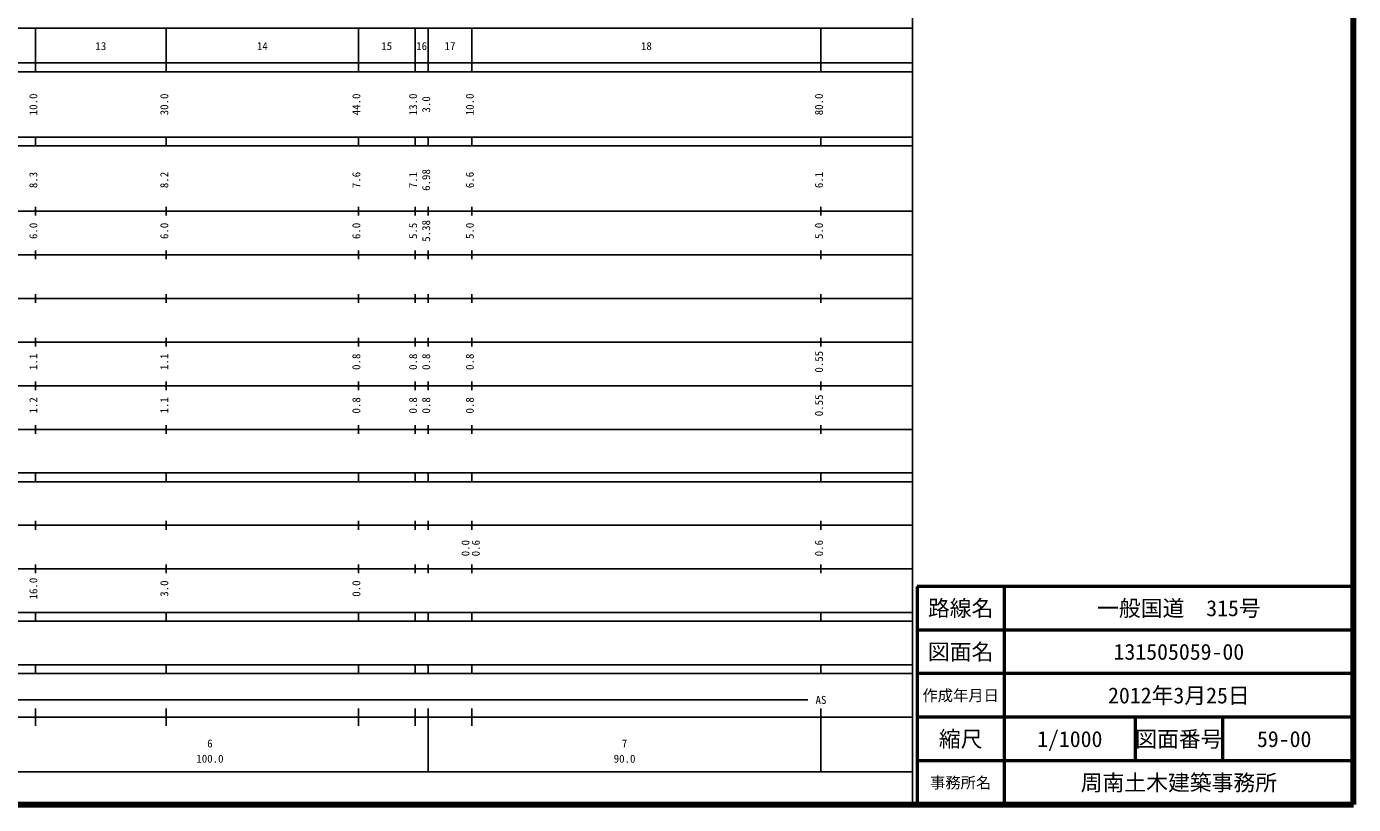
# Model space of a CAD drawing. Units: millimetres on the paper, enlarged 1000 times. Extents: x 40000 to 680000, y 20000 to 380000.
# Drawn here: x 375980 to 680000, y 20000 to 198357 of the extents above; entities that cross this region are included whole.
import ezdxf
from ezdxf.enums import TextEntityAlignment as Align

# ---------------------------------------------------------------- set-up
doc = ezdxf.new("R2010")
doc.units = ezdxf.units.MM
doc.header["$LTSCALE"] = 1000
for name, color, linetype, lineweight in [('M-TTL', 2, 'Continuous', 140), ('M-TTL-BAND', 7, 'Continuous', 25), ('M-TTL-FRAM', 2, 'Continuous', 50), ('M-TTL-LINE', 7, 'Continuous', 50)]:
    doc.layers.add(name, color=color, linetype=linetype, lineweight=lineweight)
doc.layers.add('M-TTL-TXT', color=7, linetype='Continuous')
doc.styles.add('ＭＳ ゴシック', font='')
doc.styles.get('ＭＳ ゴシック').set_extended_font_data('MS Gothic')

msp = doc.modelspace()

# ---------------------------------------------------------------- linework, layer by layer
at = {"layer": 'M-TTL'}
for p, q in [((680000, 20000), (680000, 380000)), ((40000, 20000), (680000, 20000))]:
    msp.add_line(p, q, dxfattribs=at)
at = {"layer": 'M-TTL-BAND'}
for p, q in [((579000, 20000), (579000, 370000)), ((68000, 198000), (579000, 198000)), ((378000, 188000), (378000, 198000)), ((408000, 188000), (408000, 198000)), ((452000, 188000), (452000, 198000)), ((465000, 188000), (465000, 198000)), ((468000, 188000), (468000, 198000)), ((478000, 188000), (478000, 198000)), ((558000, 188000), (558000, 198000)), ((40000, 190000), (579000, 190000)), ((40000, 188000), (579000, 188000)), ((40000, 173000), (579000, 173000)), ((40000, 171000), (579000, 171000)), ((378000, 171000), (378000, 173000)), ((408000, 171000), (408000, 173000)), ((452000, 171000), (452000, 173000)), ((465000, 171000), (465000, 173000)), ((468000, 171000), (468000, 173000)), ((478000, 171000), (478000, 173000)), ((558000, 171000), (558000, 173000)), ((40000, 156000), (579000, 156000)), ((378000, 155000), (378000, 157000)), ((408000, 155000), (408000, 157000)), ((452000, 155000), (452000, 157000)), ((465000, 155000), (465000, 157000)), ((468000, 155000), (468000, 157000)), ((478000, 155000), (478000, 157000)), ((558000, 155000), (558000, 157000)), ((46000, 146000), (579000, 146000)), ((378000, 145000), (378000, 147000)), ((408000, 145000), (408000, 147000)), ((452000, 145000), (452000, 147000)), ((465000, 145000), (465000, 147000)), ((468000, 145000), (468000, 147000)), ((478000, 145000), (478000, 147000)), ((558000, 145000), (558000, 147000)), ((378000, 135000), (378000, 137000)), ((408000, 135000), (408000, 137000)), ((452000, 135000), (452000, 137000)), ((465000, 135000), (465000, 137000)), ((468000, 135000), (468000, 137000)), ((478000, 135000), (478000, 137000)), ((558000, 135000), (558000, 137000)), ((52000, 136000), (579000, 136000)), ((46000, 126000), (579000, 126000)), ((378000, 125000), (378000, 127000)), ((408000, 125000), (408000, 127000)), ((452000, 125000), (452000, 127000)), ((465000, 125000), (465000, 127000)), ((468000, 125000), (468000, 127000)), ((478000, 125000), (478000, 127000)), ((558000, 125000), (558000, 127000)), ((52000, 116000), (579000, 116000)), ((378000, 115000), (378000, 117000)), ((408000, 115000), (408000, 117000)), ((452000, 115000), (452000, 117000)), ((465000, 115000), (465000, 117000)), ((468000, 115000), (468000, 117000)), ((478000, 115000), (478000, 117000)), ((558000, 115000), (558000, 117000)), ((378000, 105000), (378000, 107000)), ((408000, 105000), (408000, 107000)), ((452000, 105000), (452000, 107000)), ((465000, 105000), (465000, 107000)), ((468000, 105000), (468000, 107000)), ((478000, 105000), (478000, 107000)), ((558000, 105000), (558000, 107000)), ((46000, 106000), (579000, 106000)), ((40000, 96000), (579000, 96000)), ((378000, 94000), (378000, 96000)), ((408000, 94000), (408000, 96000)), ((452000, 94000), (452000, 96000)), ((465000, 94000), (465000, 96000)), ((468000, 94000), (468000, 96000)), ((478000, 94000), (478000, 96000)), ((558000, 94000), (558000, 96000)), ((40000, 94000), (579000, 94000)), ((49000, 84000), (579000, 84000)), ((378000, 83000), (378000, 85000)), ((408000, 83000), (408000, 85000)), ((452000, 83000), (452000, 85000)), ((465000, 83000), (465000, 85000)), ((468000, 83000), (468000, 85000)), ((478000, 83000), (478000, 85000)), ((558000, 83000), (558000, 85000)), ((40000, 74000), (579000, 74000)), ((378000, 73000), (378000, 75000)), ((408000, 73000), (408000, 75000)), ((452000, 73000), (452000, 75000)), ((465000, 73000), (465000, 75000)), ((468000, 73000), (468000, 75000)), ((478000, 73000), (478000, 75000)), ((558000, 73000), (558000, 75000)), ((40000, 64000), (579000, 64000)), ((378000, 62000), (378000, 64000)), ((408000, 62000), (408000, 64000)), ((452000, 62000), (452000, 64000)), ((465000, 62000), (465000, 64000)), ((468000, 62000), (468000, 64000)), ((478000, 62000), (478000, 64000)), ((558000, 62000), (558000, 64000)), ((40000, 62000), (579000, 62000)), ((40000, 52000), (579000, 52000)), ((378000, 50000), (378000, 52000)), ((408000, 50000), (408000, 52000)), ((452000, 50000), (452000, 52000)), ((465000, 50000), (465000, 52000)), ((468000, 50000), (468000, 52000)), ((478000, 50000), (478000, 52000)), ((558000, 50000), (558000, 52000)), ((40000, 50000), (579000, 50000)), ((71000, 44000), (555000, 44000)), ((40000, 40000), (579000, 40000)), ((378000, 38000), (378000, 42000)), ((408000, 38000), (408000, 42000)), ((452000, 38000), (452000, 42000)), ((465000, 38000), (465000, 42000)), ((468000, 27500), (468000, 42000)), ((478000, 38000), (478000, 42000)), ((558000, 27500), (558000, 42000)), ((68000, 27500), (579000, 27500))]:
    msp.add_line(p, q, dxfattribs=at)
at = {"layer": 'M-TTL-FRAM'}
for p, q in [((680000, 70000), (580000, 70000)), ((580000, 70000), (580000, 20000))]:
    msp.add_line(p, q, dxfattribs=at)
at = {"layer": 'M-TTL-LINE'}
for p, q in [((600000, 70000), (600000, 20000)), ((680000, 60000), (580000, 60000)), ((680000, 50000), (580000, 50000)), ((680000, 40000), (580000, 40000)), ((630000, 40000), (630000, 30000)), ((650000, 40000), (650000, 30000)), ((680000, 30000), (580000, 30000))]:
    msp.add_line(p, q, dxfattribs=at)

# ---------------------------------------------------------------- texts
at = {"layer": 'M-TTL-BAND', "style": 'ＭＳ ゴシック'}
for s, p in [('13', (393000, 192405)), ('14', (430000, 192405)), ('15', (458500, 192405)), ('16', (466500, 192405)), ('17', (473000, 192405)), ('18', (518000, 192405)), ('AS', (558000, 42500)), ('6', (418000, 32523)), ('7', (513000, 32523)), ('100.0', (418000, 29033)), ('90.0', (513000, 29033))]:
    msp.add_text(s, height=1833, dxfattribs=at).set_placement(p, align=Align.BOTTOM_CENTER)
for s, p in [('10.0', (379000, 180500)), ('30.0', (409000, 180500)), ('44.0', (453000, 180500)), ('13.0', (466000, 180500)), ('10.0', (479000, 180500)), ('80.0', (559000, 180500)), ('3.0', (469000, 180500)), ('8.3', (379000, 163174)), ('8.2', (409000, 163174)), ('7.6', (453000, 163174)), ('7.1', (466000, 163174)), ('6.98', (469000, 163174)), ('6.6', (479000, 163174)), ('6.1', (559000, 163174)), ('6.0', (379000, 151500)), ('6.0', (409000, 151500)), ('6.0', (453000, 151500)), ('5.5', (466000, 151500)), ('5.38', (469000, 151500)), ('5.0', (479000, 151500)), ('5.0', (559000, 151500)), ('1.1', (379000, 121500)), ('1.1', (409000, 121500)), ('0.8', (453000, 121500)), ('0.8', (466000, 121500)), ('0.8', (469000, 121500)), ('0.8', (479000, 121500)), ('0.55', (559000, 121500)), ('1.2', (379000, 111500)), ('1.1', (409000, 111500)), ('0.8', (453000, 111500)), ('0.8', (466000, 111500)), ('0.8', (469000, 111500)), ('0.8', (479000, 111500)), ('0.55', (559000, 111500)), ('0.0', (478000, 78764)), ('0.6', (480370, 78764)), ('0.6', (559000, 78764)), ('16.0', (379000, 69500)), ('3.0', (409000, 69500)), ('0.0', (453000, 69500))]:
    msp.add_text(s, height=1833, rotation=90, dxfattribs=at).set_placement(p, align=Align.BOTTOM_CENTER)
at = {"layer": 'M-TTL-TXT', "style": 'ＭＳ ゴシック'}
for s, height, p in [('路線名', 3666, (590000, 65000)), ('路線名', 3666, (590000, 65000)), ('一般国道\u3000315号', 3666, (640000, 65000)), ('図面名', 3666, (590000, 55000)), ('図面名', 3666, (590000, 55000)), ('131505059-00', 3666, (640000, 55000)), ('作成年月日', 2566, (590000, 45000)), ('作成年月日', 2566, (590000, 45000)), ('2012年3月25日', 3666, (640000, 45000)), ('縮尺', 3666, (590000, 35000)), ('縮尺', 3666, (590000, 35000)), ('1/1000', 3666, (615000, 35000)), ('図面番号', 3666, (640000, 35000)), ('図面番号', 3666, (640000, 35000)), ('59-00', 3666, (664125, 35000)), ('周南土木建築事務所', 3666, (640000, 25000)), ('事務所名', 2566, (590000, 25000)), ('事務所名', 2566, (590000, 25000))]:
    msp.add_text(s, height=height, dxfattribs=at).set_placement(p, align=Align.MIDDLE_CENTER)

doc.saveas('drawing.dxf')
